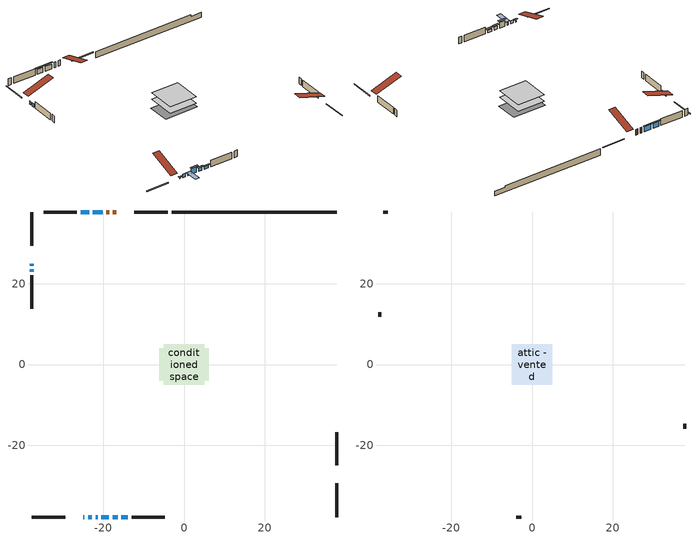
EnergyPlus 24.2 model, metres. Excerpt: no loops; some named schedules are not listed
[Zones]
conditioned space
 floor adiabatic (AdiabaticFloorConstruction): -5,-5 -5,5 5,5 5,-5 z0.69
 floor foundation (Slab1 construction): -6.17,-4.04 -6.17,4.04 6.17,4.04 6.17,-4.04 z-1.65
 wall outside (RimJoist1 construction): -3.99,37.77 -12.37,37.77 / -37.77,-37.77 -29.4,-37.77 / -37.77,37.77 -37.77,29.4 / 37.77,-37.77 37.77,-29.4 z0.69:0.99
 wall outside (AdiabaticWallConstruction 1): -16.79,37.77 -17.62,37.77 / -18.54,37.77 -19.2,37.77 z0.69:2.72
 wall outside (AdiabaticWallConstruction): -24.98,-37.77 -24.67,-37.77 z0.69:1.1; -37.77,24.98 -37.77,24.52 / -37.77,23.6 -37.77,22.98 / -23.75,-37.77 -22.83,-37.77 / -17.68,-37.77 -16.46,-37.77 z0.69:1.91; -21.9,-37.77 -21.37,-37.77 z0.69:1.58; -20.44,-37.77 -18.61,-37.77 z0.69:2.82; -20.13,37.77 -22.57,37.77 / -23.5,37.77 -25.63,37.77 z0.69:2.47; -15.54,-37.77 -13.91,-37.77 z0.69:1.61
 wall outside (Wall1 construction): -26.56,37.77 -34.75,37.77 / -12.98,-37.77 -4.79,-37.77 / -37.77,22.06 -37.77,13.87 / 37.77,-24.98 37.77,-16.79 z0.69:3.13
 wall foundation (FoundationWall1 construction): -3.07,37.77,-1.65 -3.07,37.77,0.69 33.69,37.77,0.69 33.69,37.77,0.1 37.77,37.77,0.1 37.77,37.77,-1.65
 window (WindowConstruction 5): -24.98,-37.77 -24.68,-37.77 z0.69:1.1
 window (WindowConstruction 7): -37.77,24.98 -37.77,24.52 z0.69:1.91
 window (WindowConstruction 8): -37.77,23.59 -37.77,22.98 z0.69:1.91
 window (WindowConstruction 9): -23.75,-37.77 -22.83,-37.77 z0.69:1.91
 window (WindowConstruction 6): -21.9,-37.77 -21.37,-37.77 z0.69:1.58
 window (WindowConstruction): -20.44,-37.77 -18.61,-37.77 z0.69:2.82
 window (WindowConstruction 1): -20.13,37.77 -22.57,37.77 z0.69:2.47
 window (WindowConstruction 2): -23.5,37.77 -25.63,37.77 z0.69:2.47
 window (WindowConstruction 3): -17.68,-37.77 -16.46,-37.77 z0.69:1.91
 window (WindowConstruction 4): -15.53,-37.77 -13.91,-37.77 z0.69:1.6
 door (Door): -16.79,37.77 -17.62,37.77 z0.69:2.72
 door (Door 1): -18.55,37.77 -19.2,37.77 z0.69:2.72
 ceiling adiabatic (AdiabaticFloorConstruction): 5,-5 5,5 -5,5 -5,-5 z0.69
attic - vented
 floor to conditioned space (Floor1 construction Reversed): -4.99,-4.99 -4.99,4.99 4.99,4.99 4.99,-4.99 z3.13
 wall outside (Wall2 construction): -35.68,37.77 -36.85,37.77 / -3.86,-37.77 -2.69,-37.77 / -37.77,12.94 -37.77,11.77 / 37.77,-15.86 37.77,-14.7 z0.69:3.13
 roof outside (Roof1 construction): -15.86,37.77,3.13 -15.86,28.05,6.37 -13.3,28.05,6.37 -13.3,37.77,3.13; -25.91,-37.77,3.13 -25.91,-28.05,6.37 -28.47,-28.05,6.37 -28.47,-37.77,3.13; -37.77,25.91,3.13 -28.05,25.91,6.37 -28.05,28.47,6.37 -37.77,28.47,3.13; 37.77,-25.91,3.13 28.05,-25.91,6.37 28.05,-28.47,6.37 37.77,-28.47,3.13
shading: -24.22,-37.77 -25.44,-37.77 -25.44,-38.23 -24.22,-38.23 z1.56; -20.91,-37.77 -22.36,-37.77 -22.36,-42.65 -20.91,-42.65 z2.04; -18.15,-37.77 -20.9,-37.77 -20.9,-38.23 -18.15,-38.23 z3.28; -23.03,37.77 -19.67,37.77 -19.67,38.23 -23.03,38.23 z2.93; -26.09,37.77 -23.04,37.77 -23.04,38.23 -26.09,38.23 z2.93; -16,-37.77 -18.14,-37.77 -18.14,-38.23 -16,-38.23 z2.37; -13.45,-37.77 -15.99,-37.77 -15.99,-38.23 -13.45,-38.23 z2.06
[Building]
Building 1: Terrain=Suburbs
[Site:Location]
Quebec Intl AP_QC: Latitude {deg}=46.8; Longitude {deg}=-71.38; Time Zone {hr}=-5; Elevation {m}=74; Keep Site Location Information=Yes
[Site:GroundTemperature:Shallow]
0.0108218, -2.24938, -2.43038, -1.3578, 2.94801, 7.23376, 10.9493, 13.303, 13.5029, 11.5886, 7.96783, 3.81355
[Site:WaterMainsTemperature]
Calculation Method=Schedule; Temperature Schedule=mains temperature schedule
[Material] Roughness=Rough; Thermal Absorptance=0.9
Name | Thickness {m} | Conductivity {W/m-K} | Density {kg/m3} | Specific Heat {J/kg-K} | Solar Absorptance | Visible Absorptance
asphalt or fiberglass shingles | 0.00635 | 0.162714 | 1121.4 | 1465.45 | 0.4 | 0.4
ceiling loosefill ins | 0.169333 | 0.0480833 | 16.02 | 1046.75 | 0.7 | 0.7
ceiling stud and cavity | 0.1397 | 1.27956 | 65.682 | 1177.47 | 0.7 | 0.7
concrete 4.0 in. | 0.1016 | 1.803125 | 2242.8 | 837.4 | 0.7 | 0.7
concrete 8.0 in. | 0.2032 | 1.803125 | 2242.8 | 837.4 | 0.7 | 0.7
door material | 0.04445 | 0.188738 | 512.64 | 1214.23 | 0.7 | 0.7
door material 1 | 0.04445 | 0.0451087 | 512.64 | 1214.23 | 0.7 | 0.7
floor covering | 0.0127 | 0.0433444 | 54.468 | 1339.84 | 0.6 | 0.6
floor rigid ins; wall rigid ins | 0.512978 | 0.029427 | 32.04 | 1214.23 | 0.7 | 0.7
floor stud and cavity | 0.1397 | 1.75129 | 37.0049 | 1207.88 | 0.7 | 0.7
furniture material conditioned space 1 | 0.1524 | 0.115458 | 640.8 | 1214.23 | 0.6 | 0.6
gypsum board | 0.0127 | 0.160291 | 801 | 837.4 | 0.6 | 0.6
osb sheathing 0.5 in. | 0.0127 | 0.115458 | 512.64 | 1214.23 | 0.7 | 0.7
osb sheathing 0.75 in. | 0.01905 | 0.115458 | 512.64 | 1214.23 | 0.7 | 0.7
osb sheathing 2.0 in. | 0.0508 | 0.115458 | 512.64 | 1214.23 | 0.7 | 0.7
rim joist stud and cavity | 0.0508 | 0.0377331 | 125.044 | 1163.47 | 0.6 | 0.6
wall stud and cavity | 0.1397 | 0.0739406 | 139.0536 | 1170.24 | 0.7 | 0.7
wall stud and cavity 1 | 0.0889 | 6.1454 | 50.32683 | 1063.81 | 0.6 | 0.6
wall stud and cavity 2 | 0.0889 | 0.380278 | 52.3479 | 1209.89 | 0.7 | 0.7
wall stud and cavity 3 | 0.0889 | 0.391764 | 83.0341 | 1211.67 | 0.7 | 0.7
wood siding | 0.0254 | 0.102417 | 544.68 | 1172.36 | 0.4 | 0.4
wood siding 1 | 0.00254 | 0.102417 | 544.68 | 1172.36 | 0.4 | 0.4
wood siding 2; wood siding 3; wood siding 4 | 0.0254 | 0.102417 | 544.68 | 1172.36 | 0.7 | 0.7
[WindowMaterial:SimpleGlazingSystem]
Name | U-Factor {W/m2-K} | Solar Heat Gain Coefficient
WindowMaterial | 3.04398 | 0.64
WindowMaterial 1 | 2.918492 | 0.63
WindowMaterial 2 | 2.89408 | 0.66
WindowMaterial 3 | 2.93496 | 0.6
WindowMaterial 4 | 2.97414 | 0.54
WindowMaterial 5 | 3.06839 | 0.46
WindowMaterial 6 | 2.992306 | 0.59
WindowMaterial 7 | 4.6747 | 0.52
WindowMaterial 8 | 4.849012 | 0.56
[Construction]
AdiabaticFloorConstruction: floor stud and cavity, floor rigid ins, osb sheathing 0.75 in., floor covering
AdiabaticWallConstruction: wood siding 3, wall rigid ins, wall stud and cavity 2, gypsum board
AdiabaticWallConstruction 1: wood siding 4, wall rigid ins, wall stud and cavity 2, gypsum board
Door: door material
Door 1: door material 1
Floor1 construction Reversed: gypsum board, ceiling stud and cavity, ceiling loosefill ins
FoundationWall1 construction: concrete 8.0 in.
furniture construction conditioned space 1: furniture material conditioned space 1
PartitionWallConstruction: gypsum board, wall stud and cavity 3, gypsum board
RimJoist1 construction: wood siding 2, osb sheathing 2.0 in., rim joist stud and cavity
Roof1 construction: asphalt or fiberglass shingles
Slab1 construction: concrete 4.0 in.
Wall1 construction: wood siding, osb sheathing 0.5 in., wall stud and cavity, gypsum board
Wall2 construction: wood siding 1, wall stud and cavity 1
WindowConstruction: WindowMaterial
WindowConstruction 1: WindowMaterial 1
WindowConstruction 2: WindowMaterial 2
WindowConstruction 3: WindowMaterial 3
WindowConstruction 4: WindowMaterial 4
WindowConstruction 5: WindowMaterial 5
WindowConstruction 6: WindowMaterial 6
WindowConstruction 7; WindowConstruction 9: WindowMaterial 7
WindowConstruction 8: WindowMaterial 8
[Zone] Multiplier=1; Part of Total Floor Area=Yes
Name | Volume {m3}
attic - vented | 52.5308
conditioned space | 499.4
[Space]
Name | Zone | Volume {m3}
attic - vented 1 | attic - vented | 52.5308
conditioned space 1 | conditioned space | 499.4
[ZoneInfiltration:EffectiveLeakageArea]
infil attic - vented 1: Zone or Space=attic - vented 1; Schedule=Always On Discrete; Effective Air Leakage Area {cm2}=3684.19; Stack Coefficient=0.000395082; Wind Coefficient=1.34296e-05
[ZoneMixing]
whole house fan mix: Zone or Space=attic - vented; Schedule=Always On Continuous; Design Flow Rate Calculation Method=Flow/Zone; Design Flow Rate {m3/s}=0; Source Zone or Space=conditioned space
[SurfaceProperty:ExposedFoundationPerimeter]
Slab1: Exposed Perimeter Calculation Method=TotalExposedPerimeter; Total Exposed Perimeter {m}=40.84
[InternalMass] Zone or ZoneList=conditioned space; Space or SpaceList=conditioned space 1
Name | Construction | Surface Area {m2}
furniture mass conditioned space 1 | furniture construction conditioned space 1 | 79.8401
partition wall mass | PartitionWallConstruction | 199.6
[Lights]
interior lighting: Zone or ZoneList or Space or SpaceList=conditioned space 1; Schedule=interior lighting schedule; Design Level Calculation Method=LightingLevel; Lighting Level {W}=343.2; Return Air Fraction=0; Fraction Radiant=0.6; Fraction Visible=0.2; Fraction Replaceable=1
[People]
occupants: Zone or ZoneList or Space or SpaceList=conditioned space 1; Number of People Schedule=occupants schedule; Number of People Calculation Method=People; Number of People=3; Fraction Radiant=0.314171; Sensible Heat Fraction=0.56303; Activity Level Schedule=occupants activity schedule; Carbon Dioxide Generation Rate {m3/s-W}=0; Enable ASHRAE 55 Comfort Warnings=No; Mean Radiant Temperature Calculation Type=EnclosureAveraged
[ElectricEquipment] Zone or ZoneList or Space or SpaceList=conditioned space 1; Design Level Calculation Method=EquipmentLevel
Name | Schedule | Design Level {W} | Fraction Latent | Fraction Radiant | Fraction Lost
clothes dryer | clothes dryer schedule | 140.772 | 0.015 | 0.081 | 0.85
clothes washer | clothes washer schedule | 32.1985 | 0.03 | 0.162 | 0.7
cooking range | cooking range schedule | 215.147 | 0.08 | 0.432 | 0.2
dishwasher | dishwasher schedule | 66.8632 | 0.3 | 0.18 | 0.4
fridge | fridge schedule | 72.9452 | 0 | 0.6 | 0
mech vent bath fan 0 | mech vent bath fan 0 schedule | 50.2 | 0 | 0 | 1
mech vent bath fan 1 | mech vent bath fan 1 schedule | 50.2 | 0 | 0 | 1
mech vent house fan | mech vent house fan schedule | 0 | 0 | 0 | 1
mech vent house fan cfis | mech vent house fan cfis schedule | 0 | 0 | 0 | 0
mech vent range fan 0 | mech vent range fan 0 schedule | 57 | 0 | 0 | 1
misc plug loads | misc plug loads schedule | 494.7 | 0.045 | 0.513 | 0.1
whole house fan | Always On Discrete | 0 | 0 | 0 | 1
[OtherEquipment] Zone or ZoneList or Space or SpaceList=conditioned space 1; Design Level Calculation Method=EquipmentLevel
Name | Fuel Type | Schedule | Design Level {W} | Fraction Latent | Fraction Radiant | Fraction Lost
clothes dryer 1 | Electricity | clothes dryer schedule | 0 | 0.015 | 0.081 | 0.85
cooking range 1 | Electricity | cooking range schedule | 0 | 0.08 | 0.432 | 0.2
general water use latent | None | general water use schedule | 62.594 | 1 | 0 | 0
general water use sensible | None | general water use schedule | -61.6891 | 0 | 0.6 | 0
mech vent house fan latent load | None | Always On Discrete | 0 | 1 | 0 | 0
mech vent house fan sensible load | None | Always On Discrete | 0 | 0 | 0 | 0
water heater energy adjustment1 | Electricity | Always On Discrete | 0.01 | 0 | 0 | 1
[ZoneInfiltration:DesignFlowRate] Zone or ZoneList or Space or SpaceList=conditioned space 1; Schedule=Always On Discrete; Design Flow Rate Calculation Method=Flow/Zone; Design Flow Rate {m3/s}=0
infil flow; natural vent flow; whole house fan flow
[AvailabilityManager:Scheduled]
air source heat pump airloop Availability Manager: Schedule=Always On Discrete
[Foundation:Kiva]
Foundation Kiva 1: Initial Indoor Air Temperature {C}=18; Wall Height Above Grade {m}=0.690006; Wall Depth Below Slab {m}=0.2032
[Foundation:Kiva:Settings]
Soil Conductivity {W/m-K}=0.849921; Soil Density {kg/m3}=1842.3; Soil Specific Heat {J/kg-K}=418.7; Ground Solar Absorptivity=0.9; Ground Thermal Absorptivity=0.9; Ground Surface Roughness {m}=0.03; Far-Field Width {m}=40; Deep-Ground Boundary Condition=ZeroFlux; Deep-Ground Depth {m}=40; Minimum Cell Dimension {m}=0.2; Maximum Cell Growth Coefficient=3; Simulation Timestep=Timestep
[Exterior:Lights]
exterior lighting: Schedule=exterior lighting schedule; Design Level {W}=75.6
[EnergyManagementSystem:GlobalVariable]
air_source_heat_pump_airloop_Fan_RTF
infil_program_Qfan
infil_program_Qinf
natural_vent_program_Qnv
natural_vent_program_Qwhf
[EnergyManagementSystem:Sensor]
Name | Output:Variable or Output:Meter Index Key | Output:Variable or Output:Meter
airflow_gain | infil flow | Infiltration Sensible Heat Gain Energy
airflow_gain_1 | natural vent flow | Infiltration Sensible Heat Gain Energy
airflow_gain_2 | whole house fan flow | Infiltration Sensible Heat Gain Energy
airflow_loss | infil flow | Infiltration Sensible Heat Loss Energy
airflow_loss_1 | natural vent flow | Infiltration Sensible Heat Loss Energy
airflow_loss_2 | whole house fan flow | Infiltration Sensible Heat Loss Energy
clg_load_cond |  | Cooling:EnergyTransfer:Zone:CONDITIONED SPACE
clg_sp_s; clg_sp_s_1 | cooling setpoint | Schedule Value
clothes_dryer_exhaust_0_sch_s | clothes dryer exhaust 0 schedule | Schedule Value
cool_season | cooling season schedule | Schedule Value
htg_load_cond |  | Heating:EnergyTransfer:Zone:CONDITIONED SPACE
htg_sp_s; htg_sp_s_1 | heating setpoint | Schedule Value
ig_ee_conv | clothes dryer | Electric Equipment Convective Heating Energy
ig_ee_conv_2 | cooking range | Electric Equipment Convective Heating Energy
ig_ee_conv_4 | fridge | Electric Equipment Convective Heating Energy
ig_ee_conv_5 | misc plug loads | Electric Equipment Convective Heating Energy
ig_ee_conv_6 | whole house fan | Electric Equipment Convective Heating Energy
ig_ee_rad | clothes dryer | Electric Equipment Radiant Heating Energy
ig_ee_rad_2 | cooking range | Electric Equipment Radiant Heating Energy
ig_ee_rad_4 | fridge | Electric Equipment Radiant Heating Energy
ig_ee_rad_5 | misc plug loads | Electric Equipment Radiant Heating Energy
ig_ee_rad_6 | whole house fan | Electric Equipment Radiant Heating Energy
ig_lgt_conv | interior lighting | Lights Convective Heating Energy
ig_lgt_rad | interior lighting | Lights Radiant Heating Energy
ig_lgt_vis | interior lighting | Lights Visible Radiation Heating Energy
ig_oe_conv | clothes dryer 1 | Other Equipment Convective Heating Energy
ig_oe_conv_1 | cooking range 1 | Other Equipment Convective Heating Energy
ig_oe_conv_2 | general water use latent | Other Equipment Convective Heating Energy
ig_oe_conv_3 | general water use sensible | Other Equipment Convective Heating Energy
ig_oe_conv_4 | water heater energy adjustment1 | Other Equipment Convective Heating Energy
ig_oe_rad | clothes dryer 1 | Other Equipment Radiant Heating Energy
ig_oe_rad_1 | cooking range 1 | Other Equipment Radiant Heating Energy
ig_oe_rad_2 | general water use latent | Other Equipment Radiant Heating Energy
ig_oe_rad_3 | general water use sensible | Other Equipment Radiant Heating Energy
ig_oe_rad_4 | water heater energy adjustment1 | Other Equipment Radiant Heating Energy
ig_ppl_conv | occupants | People Convective Heating Energy
ig_ppl_rad | occupants | People Radiant Heating Energy
im_conv | furniture mass conditioned space 1 | Surface Inside Face Convection Heat Gain Energy
im_conv_1 | partition wall mass | Surface Inside Face Convection Heat Gain Energy
im_ig | furniture mass conditioned space 1 | Surface Inside Face Internal Gains Radiation Heat Gain Energy
im_ig_1 | partition wall mass | Surface Inside Face Internal Gains Radiation Heat Gain Energy
im_lgt | furniture mass conditioned space 1 | Surface Inside Face Lights Radiation Heat Gain Energy
im_lgt_1 | partition wall mass | Surface Inside Face Lights Radiation Heat Gain Energy
im_sol | furniture mass conditioned space 1 | Surface Inside Face Solar Radiation Heat Gain Energy
im_sol_1 | partition wall mass | Surface Inside Face Solar Radiation Heat Gain Energy
im_surf | furniture mass conditioned space 1 | Surface Inside Face Net Surface Thermal Radiation Heat Gain Energy
im_surf_1 | partition wall mass | Surface Inside Face Net Surface Thermal Radiation Heat Gain Energy
mech_vent_bath_fan_0_sch_s | mech vent bath fan 0 schedule | Schedule Value
mech_vent_bath_fan_1_sch_s | mech vent bath fan 1 schedule | Schedule Value
mech_vent_range_fan_0_sch_s | mech vent range fan 0 schedule | Schedule Value
mv_conv | mech vent bath fan 0 | Electric Equipment Convective Heating Energy
mv_conv_1 | mech vent bath fan 1 | Electric Equipment Convective Heating Energy
mv_conv_2 | mech vent house fan | Electric Equipment Convective Heating Energy
mv_conv_3 | mech vent house fan cfis | Electric Equipment Convective Heating Energy
mv_conv_4 | mech vent range fan 0 | Electric Equipment Convective Heating Energy
mv_conv_5 | mech vent house fan latent load | Other Equipment Convective Heating Energy
mv_conv_6 | mech vent house fan sensible load | Other Equipment Convective Heating Energy
mv_rad | mech vent bath fan 0 | Electric Equipment Radiant Heating Energy
mv_rad_1 | mech vent bath fan 1 | Electric Equipment Radiant Heating Energy
mv_rad_2 | mech vent house fan | Electric Equipment Radiant Heating Energy
mv_rad_3 | mech vent house fan cfis | Electric Equipment Radiant Heating Energy
mv_rad_4 | mech vent range fan 0 | Electric Equipment Radiant Heating Energy
mv_rad_5 | mech vent house fan latent load | Other Equipment Radiant Heating Energy
mv_rad_6 | mech vent house fan sensible load | Other Equipment Radiant Heating Energy
natural_vent_s | natural vent schedule | Schedule Value
out_pb_s |  | Site Outdoor Air Barometric Pressure
out_wt_s |  | Site Outdoor Air Humidity Ratio
site_vw_s |  | Site Wind Speed
ss_back_out | Window1 | Surface Window Shortwave from Zone Back Out Window Heat Transfer Rate
ss_back_out_1 | Window10 | Surface Window Shortwave from Zone Back Out Window Heat Transfer Rate
ss_back_out_2 | Window11 | Surface Window Shortwave from Zone Back Out Window Heat Transfer Rate
ss_back_out_3 | Window12 | Surface Window Shortwave from Zone Back Out Window Heat Transfer Rate
ss_back_out_4 | Window2 | Surface Window Shortwave from Zone Back Out Window Heat Transfer Rate
ss_back_out_5 | Window3 | Surface Window Shortwave from Zone Back Out Window Heat Transfer Rate
ss_back_out_6 | Window4 | Surface Window Shortwave from Zone Back Out Window Heat Transfer Rate
ss_back_out_7 | Window6 | Surface Window Shortwave from Zone Back Out Window Heat Transfer Rate
ss_back_out_8 | Window7 | Surface Window Shortwave from Zone Back Out Window Heat Transfer Rate
ss_back_out_9 | Window8 | Surface Window Shortwave from Zone Back Out Window Heat Transfer Rate
ss_conv | Door1 | Surface Inside Face Convection Heat Gain Energy
ss_conv_1 | Door2 | Surface Inside Face Convection Heat Gain Energy
ss_conv_10 | Window7 | Surface Inside Face Convection Heat Gain Energy
ss_conv_11 | Window8 | Surface Inside Face Convection Heat Gain Energy
ss_conv_2 | Window1 | Surface Inside Face Convection Heat Gain Energy
ss_conv_3 | Window10 | Surface Inside Face Convection Heat Gain Energy
ss_conv_4 | Window11 | Surface Inside Face Convection Heat Gain Energy
ss_conv_5 | Window12 | Surface Inside Face Convection Heat Gain Energy
ss_conv_6 | Window2 | Surface Inside Face Convection Heat Gain Energy
ss_conv_7 | Window3 | Surface Inside Face Convection Heat Gain Energy
ss_conv_8 | Window4 | Surface Inside Face Convection Heat Gain Energy
ss_conv_9 | Window6 | Surface Inside Face Convection Heat Gain Energy
ss_ig | Door1 | Surface Inside Face Internal Gains Radiation Heat Gain Energy
ss_ig_1 | Door2 | Surface Inside Face Internal Gains Radiation Heat Gain Energy
ss_ig_10 | Window7 | Surface Inside Face Internal Gains Radiation Heat Gain Energy
ss_ig_11 | Window8 | Surface Inside Face Internal Gains Radiation Heat Gain Energy
ss_ig_2 | Window1 | Surface Inside Face Internal Gains Radiation Heat Gain Energy
ss_ig_3 | Window10 | Surface Inside Face Internal Gains Radiation Heat Gain Energy
ss_ig_4 | Window11 | Surface Inside Face Internal Gains Radiation Heat Gain Energy
ss_ig_5 | Window12 | Surface Inside Face Internal Gains Radiation Heat Gain Energy
ss_ig_6 | Window2 | Surface Inside Face Internal Gains Radiation Heat Gain Energy
ss_ig_7 | Window3 | Surface Inside Face Internal Gains Radiation Heat Gain Energy
ss_ig_8 | Window4 | Surface Inside Face Internal Gains Radiation Heat Gain Energy
ss_ig_9 | Window6 | Surface Inside Face Internal Gains Radiation Heat Gain Energy
ss_lgt | Door1 | Surface Inside Face Lights Radiation Heat Gain Energy
ss_lgt_1 | Door2 | Surface Inside Face Lights Radiation Heat Gain Energy
ss_sol | Door1 | Surface Inside Face Solar Radiation Heat Gain Energy
ss_sol_1 | Door2 | Surface Inside Face Solar Radiation Heat Gain Energy
ss_surf | Door1 | Surface Inside Face Net Surface Thermal Radiation Heat Gain Energy
ss_surf_1 | Door2 | Surface Inside Face Net Surface Thermal Radiation Heat Gain Energy
ss_surf_10 | Window7 | Surface Inside Face Net Surface Thermal Radiation Heat Gain Energy
ss_surf_11 | Window8 | Surface Inside Face Net Surface Thermal Radiation Heat Gain Energy
ss_surf_2 | Window1 | Surface Inside Face Net Surface Thermal Radiation Heat Gain Energy
ss_surf_3 | Window10 | Surface Inside Face Net Surface Thermal Radiation Heat Gain Energy
ss_surf_4 | Window11 | Surface Inside Face Net Surface Thermal Radiation Heat Gain Energy
ss_surf_5 | Window12 | Surface Inside Face Net Surface Thermal Radiation Heat Gain Energy
ss_surf_6 | Window2 | Surface Inside Face Net Surface Thermal Radiation Heat Gain Energy
ss_surf_7 | Window3 | Surface Inside Face Net Surface Thermal Radiation Heat Gain Energy
ss_surf_8 | Window4 | Surface Inside Face Net Surface Thermal Radiation Heat Gain Energy
ss_surf_9 | Window6 | Surface Inside Face Net Surface Thermal Radiation Heat Gain Energy
ss_trans_in | Window1 | Surface Window Transmitted Solar Radiation Rate
ss_trans_in_1 | Window10 | Surface Window Transmitted Solar Radiation Rate
ss_trans_in_2 | Window11 | Surface Window Transmitted Solar Radiation Rate
ss_trans_in_3 | Window12 | Surface Window Transmitted Solar Radiation Rate
ss_trans_in_4 | Window2 | Surface Window Transmitted Solar Radiation Rate
ss_trans_in_5 | Window3 | Surface Window Transmitted Solar Radiation Rate
ss_trans_in_6 | Window4 | Surface Window Transmitted Solar Radiation Rate
ss_trans_in_7 | Window6 | Surface Window Transmitted Solar Radiation Rate
ss_trans_in_8 | Window7 | Surface Window Transmitted Solar Radiation Rate
ss_trans_in_9 | Window8 | Surface Window Transmitted Solar Radiation Rate
ss_trans_out | Window1 | Surface Inside Face Initial Transmitted Diffuse Transmitted Out Window Solar Radiation Rate
ss_trans_out_1 | Window10 | Surface Inside Face Initial Transmitted Diffuse Transmitted Out Window Solar Radiation Rate
ss_trans_out_2 | Window11 | Surface Inside Face Initial Transmitted Diffuse Transmitted Out Window Solar Radiation Rate
ss_trans_out_3 | Window12 | Surface Inside Face Initial Transmitted Diffuse Transmitted Out Window Solar Radiation Rate
ss_trans_out_4 | Window2 | Surface Inside Face Initial Transmitted Diffuse Transmitted Out Window Solar Radiation Rate
ss_trans_out_5 | Window3 | Surface Inside Face Initial Transmitted Diffuse Transmitted Out Window Solar Radiation Rate
ss_trans_out_6 | Window4 | Surface Inside Face Initial Transmitted Diffuse Transmitted Out Window Solar Radiation Rate
ss_trans_out_7 | Window6 | Surface Inside Face Initial Transmitted Diffuse Transmitted Out Window Solar Radiation Rate
ss_trans_out_8 | Window7 | Surface Inside Face Initial Transmitted Diffuse Transmitted Out Window Solar Radiation Rate
ss_trans_out_9 | Window8 | Surface Inside Face Initial Transmitted Diffuse Transmitted Out Window Solar Radiation Rate
s_conv | Floor1 | Surface Inside Face Convection Heat Gain Energy
s_conv_1 | FoundationWall1 | Surface Inside Face Convection Heat Gain Energy
s_conv_10 | Wall1:180 | Surface Inside Face Convection Heat Gain Energy
s_conv_11 | Wall1:270 | Surface Inside Face Convection Heat Gain Energy
s_conv_12 | Wall1:90 | Surface Inside Face Convection Heat Gain Energy
s_conv_2 | inferred conditioned ceiling | Surface Inside Face Convection Heat Gain Energy
s_conv_3 | inferred conditioned floor | Surface Inside Face Convection Heat Gain Energy
s_conv_4 | RimJoist1:0 | Surface Inside Face Convection Heat Gain Energy
s_conv_5 | RimJoist1:180 | Surface Inside Face Convection Heat Gain Energy
s_conv_6 | RimJoist1:270 | Surface Inside Face Convection Heat Gain Energy
s_conv_7 | RimJoist1:90 | Surface Inside Face Convection Heat Gain Energy
s_conv_8 | Slab1 | Surface Inside Face Convection Heat Gain Energy
s_conv_9 | Wall1:0 | Surface Inside Face Convection Heat Gain Energy
s_ig | Floor1 | Surface Inside Face Internal Gains Radiation Heat Gain Energy
s_ig_1 | FoundationWall1 | Surface Inside Face Internal Gains Radiation Heat Gain Energy
s_ig_10 | Wall1:180 | Surface Inside Face Internal Gains Radiation Heat Gain Energy
s_ig_11 | Wall1:270 | Surface Inside Face Internal Gains Radiation Heat Gain Energy
s_ig_12 | Wall1:90 | Surface Inside Face Internal Gains Radiation Heat Gain Energy
s_ig_2 | inferred conditioned ceiling | Surface Inside Face Internal Gains Radiation Heat Gain Energy
s_ig_3 | inferred conditioned floor | Surface Inside Face Internal Gains Radiation Heat Gain Energy
s_ig_4 | RimJoist1:0 | Surface Inside Face Internal Gains Radiation Heat Gain Energy
s_ig_5 | RimJoist1:180 | Surface Inside Face Internal Gains Radiation Heat Gain Energy
s_ig_6 | RimJoist1:270 | Surface Inside Face Internal Gains Radiation Heat Gain Energy
s_ig_7 | RimJoist1:90 | Surface Inside Face Internal Gains Radiation Heat Gain Energy
s_ig_8 | Slab1 | Surface Inside Face Internal Gains Radiation Heat Gain Energy
s_ig_9 | Wall1:0 | Surface Inside Face Internal Gains Radiation Heat Gain Energy
s_lgt | Floor1 | Surface Inside Face Lights Radiation Heat Gain Energy
s_lgt_1 | FoundationWall1 | Surface Inside Face Lights Radiation Heat Gain Energy
s_lgt_10 | Wall1:180 | Surface Inside Face Lights Radiation Heat Gain Energy
s_lgt_11 | Wall1:270 | Surface Inside Face Lights Radiation Heat Gain Energy
s_lgt_12 | Wall1:90 | Surface Inside Face Lights Radiation Heat Gain Energy
